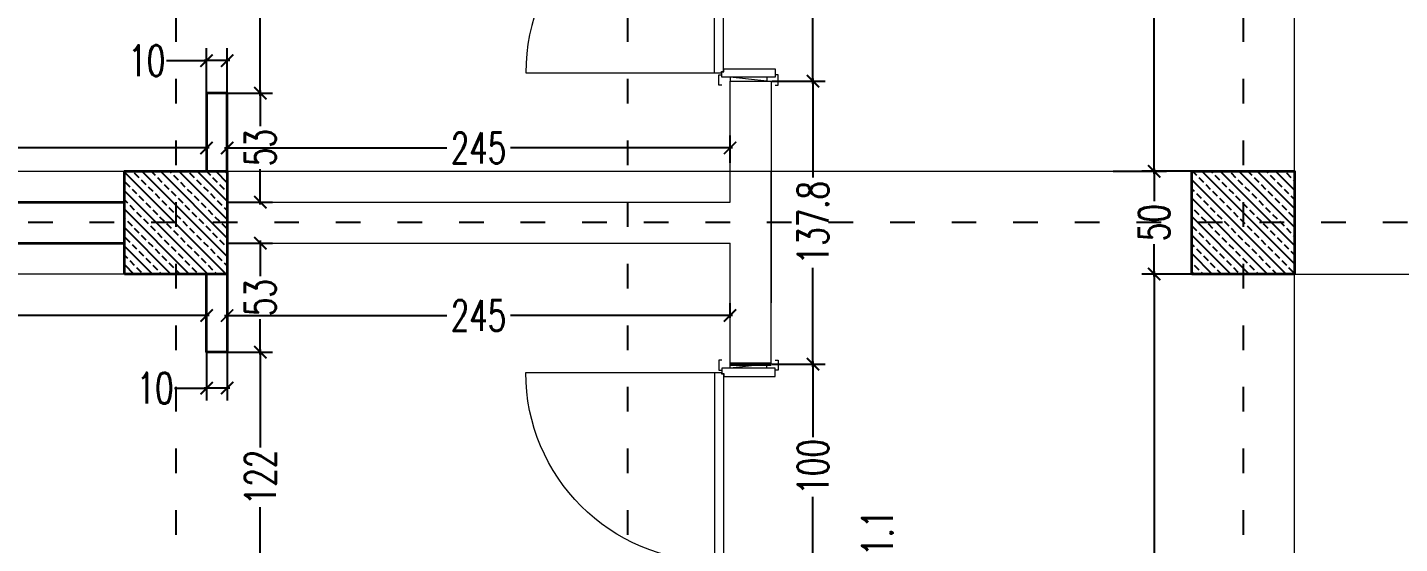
# Model space of a CAD drawing. Header units: centimetres. Extents: x -3207095 to 15275363, y -32656 to 4798027.
# Drawn here: x 690690 to 691358, y 4437798 to 4438049 of the extents above; entities that cross this region are included whole.
import ezdxf

# ---------------------------------------------------------------- set-up
doc = ezdxf.new("R2010")
doc.units = ezdxf.units.CM
doc.linetypes.add('ACAD_ISO03W100', pattern=[30, 12, -18])
doc.linetypes.add('DUZ', pattern=[500, 500])
doc.layers.get('0').update_dxf_attribs({"color": 1, "linetype": 'DUZ'})
doc.layers.add('DIM', color=1, linetype='DUZ')
doc.layers.add('KOLTAR_F', color=145, linetype='Continuous')
for name, color, linetype, lineweight in [('DUV', 220, 'Continuous', 50), ('DUVAR', 7, 'Continuous', 35), ('iç duvar', 7, 'Continuous', 50), ('KAPEN', 151, 'Continuous', 9), ('KOLON_F', 3, 'Continuous', 35)]:
    doc.layers.add(name, color=color, linetype=linetype, lineweight=lineweight)
doc.styles.add('DIM', font='ROMANSTW.SHX', dxfattribs={"width": 0.7})
doc.dimstyles.new('1_100', dxfattribs={"dimtxt": 15, "dimasz": 6, "dimexe": 6, "dimexo": 0, "dimgap": 2, "dimtad": 0, "dimdec": 1, "dimzin": 11, "dimdsep": 46, "dimtxsty": 'DIM', "dimblk": 'ARCHTICK', "dimcen": 3, "dimdle": 1.25, "dimclrt": 2, "dimadec": 0, "dimazin": 0, "dimtfac": 1.25, "dimtdec": 1, "dimtix": 1, "dimtofl": 0, "dimtmove": 1, "dimatfit": 3, "dimldrblk": 'ARCHTICK', "dimfxl": 20, "dimfxlon": 1, "dimtolj": 1, "dimtzin": 0, "dimarcsym": 0})
pattern_1 = [(135, (5195889.399, 3777345.264), (-4.4901280605, -4.4901280605), []), (135, (5195889.399, 3777349.754), (-4.4901280605, -4.4901280605), [3.175, -1.5875])]
pattern_2 = [(135, (5195889.399, 3777345.264), (-4.4901280605, -4.4901280605), []), (135, (5195889.399, 3777349.754), (-4.4901280605, -4.4901280605), [3.175, -1.5875])]

# ---------------------------------------------------------------- blocks, each defined once
blk = doc.blocks.new('K210')
for p, q in [((0.04, 0.985), (0.04, 0.032)), ((0.04, 0.032), (0.047, 0.032)), ((0.047, 0.032), (0.047, 0.022)), ((0.047, 0.022), (0.953, 0.022)), ((0.953, 0.032), (0.96, 0.032)), ((0.953, 0.022), (0.953, 0.032)), ((0.96, 0.032), (0.96, 0.065))]:
    blk.add_line(p, q)
for points in [[(-0.02, 0.03), (-0.02, 0.045), (0.03, 0.045), (0.03, 0.03)], [(0.04, 0.065), (0.96, 0.065)], [(1.02, 0.03), (1.02, 0.045), (0.97, 0.045), (0.97, 0.03)], [(0.02, -0.19), (0, -0.19), (0.02, -0.01), (0, -0.01)], [(0.98, -0.19), (1, -0.19), (0.98, -0.01), (1, -0.01)], [(-0.02, -0.23), (-0.02, -0.245), (0.03, -0.245), (0.03, -0.23)], [(1.02, -0.23), (1.02, -0.245), (0.97, -0.245), (0.97, -0.23)]]:
    blk.add_lwpolyline(points)
for points in [[(0.02, 0.03), (0.045, 0.03), (0.045, 0.02), (0.06, 0.02), (0.06, -0.23), (0.02, -0.23)], [(0.98, 0.03), (0.955, 0.03), (0.955, 0.02), (0.94, 0.02), (0.94, -0.23), (0.98, -0.23)]]:
    blk.add_lwpolyline(points, close=True)
blk.add_arc((0.04, 0.065), 0.92, 0, 90)
blk = doc.blocks.new('_ArchTick')
at = {"color": 0, "linetype": 'ByBlock', "const_width": 0.15}
blk.add_lwpolyline([(-0.5, -0.5), (0.5, 0.5)], dxfattribs=at)
blk = doc.blocks.new('*D4764')
at = {"layer": 'Defpoints', "color": 0, "linetype": 'Continuous', "lineweight": 5, "transparency": 16777216}
for p in [(691256.93, 4439776.56), (691076.93, 4439758.74), (691256.93, -32656.41)]:
    blk.add_point(p, dxfattribs=at)
at = {"layer": 'DIM', "color": 0, "linetype": 'Continuous', "lineweight": -2, "transparency": 16777216}
for p, q in [((691076.93, 4439758.74), (691076.93, 4439782.56)), ((691256.93, 4439756.56), (691256.93, 4439782.56)), ((691075.68, 4439776.56), (691152.43, 4439776.56)), ((691258.18, 4439776.56), (691181.43, 4439776.56))]:
    blk.add_line(p, q, dxfattribs=at)
at = {"layer": 'DIM', "color": 0, "linetype": 'Continuous', "lineweight": -2, "transparency": 16777216, "xscale": 6, "yscale": 6, "zscale": 6, "rotation": 180}
blk.add_blockref('_ArchTick', (691076.93, 4439776.56), dxfattribs=at)
at = {"layer": 'DIM', "color": 0, "linetype": 'Continuous', "lineweight": -2, "transparency": 16777216, "xscale": 6, "yscale": 6, "zscale": 6}
blk.add_blockref('_ArchTick', (691256.93, 4439776.56), dxfattribs=at)
at = {"layer": 'DIM', "color": 2, "linetype": 'Continuous', "lineweight": 5, "transparency": 16777216, "insert": (691166.93, 4439776.56), "char_height": 15, "attachment_point": 5, "style": 'DIM'}
blk.add_mtext('\\A1;180', dxfattribs=at)
blk = doc.blocks.new('*D5767')
at = {"layer": 'Defpoints', "color": 0, "linetype": 'Continuous', "lineweight": 5, "transparency": 16777216}
for p in [(691051.93, 4437884.85), (691072.34, 4437884.85), (691051.93, 4437784.85)]:
    blk.add_point(p, dxfattribs=at)
at = {"layer": 'DIM', "color": 0, "linetype": 'Continuous', "lineweight": -2, "transparency": 16777216}
for p, q in [((691052.34, 4437884.85), (691078.34, 4437884.85)), ((691072.34, 4437886.1), (691072.34, 4437849.35)), ((691072.34, 4437783.6), (691072.34, 4437820.35)), ((691052.34, 4437784.85), (691078.34, 4437784.85))]:
    blk.add_line(p, q, dxfattribs=at)
at = {"layer": 'DIM', "color": 0, "linetype": 'Continuous', "lineweight": -2, "transparency": 16777216, "xscale": 6, "yscale": 6, "zscale": 6}
for p, rotation in [((691072.34, 4437884.85), 90), ((691072.34, 4437784.85), 270)]:
    blk.add_blockref('_ArchTick', p, dxfattribs=dict(at, rotation=rotation))
at = {"layer": 'DIM', "color": 2, "linetype": 'Continuous', "lineweight": 5, "transparency": 16777216, "insert": (691072.34, 4437834.85), "char_height": 15, "attachment_point": 5, "rotation": 90, "style": 'DIM'}
blk.add_mtext('\\A1;100', dxfattribs=at)
blk = doc.blocks.new('*D4749')
at = {"layer": 'Defpoints', "color": 0, "linetype": 'Continuous', "lineweight": 5, "transparency": 16777216}
for p in [(691078.34, 4437784.85), (691103.7, 4437784.85), (691081.93, 4437773.74)]:
    blk.add_point(p, dxfattribs=at)
at = {"layer": 'DIM', "color": 0, "linetype": 'Continuous', "lineweight": -2, "transparency": 16777216}
for p, q in [((691083.7, 4437784.85), (691109.7, 4437784.85)), ((691103.7, 4437772.49), (691103.7, 4437786.1)), ((691083.7, 4437773.74), (691109.7, 4437773.74))]:
    blk.add_line(p, q, dxfattribs=at)
at = {"layer": 'DIM', "color": 0, "linetype": 'Continuous', "lineweight": -2, "transparency": 16777216, "xscale": 6, "yscale": 6, "zscale": 6}
for p, rotation in [((691103.7, 4437784.85), 90), ((691103.7, 4437773.74), 270)]:
    blk.add_blockref('_ArchTick', p, dxfattribs=dict(at, rotation=rotation))
at = {"layer": 'DIM', "color": 2, "linetype": 'Continuous', "lineweight": 5, "transparency": 16777216, "insert": (691103.7, 4437798.25), "char_height": 15, "attachment_point": 5, "rotation": 90, "style": 'DIM'}
blk.add_mtext('\\A1;11.1', dxfattribs=at)
blk = doc.blocks.new('*D5769')
at = {"layer": 'Defpoints', "color": 0, "linetype": 'Continuous', "lineweight": 5, "transparency": 16777216}
for p in [(691051.92, 4438022.63), (691072.34, 4438022.63), (691051.93, 4437884.85)]:
    blk.add_point(p, dxfattribs=at)
at = {"layer": 'DIM', "color": 0, "linetype": 'Continuous', "lineweight": -2, "transparency": 16777216}
for p, q in [((691052.34, 4438022.63), (691078.34, 4438022.63)), ((691072.34, 4438023.88), (691072.34, 4437975.74)), ((691072.34, 4437883.6), (691072.34, 4437931.74)), ((691052.34, 4437884.85), (691078.34, 4437884.85))]:
    blk.add_line(p, q, dxfattribs=at)
at = {"layer": 'DIM', "color": 0, "linetype": 'Continuous', "lineweight": -2, "transparency": 16777216, "xscale": 6, "yscale": 6, "zscale": 6}
for p, rotation in [((691072.34, 4438022.63), 90), ((691072.34, 4437884.85), 270)]:
    blk.add_blockref('_ArchTick', p, dxfattribs=dict(at, rotation=rotation))
at = {"layer": 'DIM', "color": 2, "linetype": 'Continuous', "lineweight": 5, "transparency": 16777216, "insert": (691072.34, 4437953.74), "char_height": 15, "attachment_point": 5, "rotation": 90, "style": 'DIM'}
blk.add_mtext('\\A1;137.8', dxfattribs=at)
blk = doc.blocks.new('*D5770')
at = {"layer": 'Defpoints', "color": 0, "linetype": 'Continuous', "lineweight": 5, "transparency": 16777216}
for p in [(691051.93, 4438122.63), (691072.34, 4438122.63), (691051.92, 4438022.63)]:
    blk.add_point(p, dxfattribs=at)
at = {"layer": 'DIM', "color": 0, "linetype": 'Continuous', "lineweight": -2, "transparency": 16777216}
for p, q in [((691052.34, 4438122.63), (691078.34, 4438122.63)), ((691072.34, 4438123.88), (691072.34, 4438087.13)), ((691072.34, 4438021.38), (691072.34, 4438058.13)), ((691052.34, 4438022.63), (691078.34, 4438022.63))]:
    blk.add_line(p, q, dxfattribs=at)
at = {"layer": 'DIM', "color": 0, "linetype": 'Continuous', "lineweight": -2, "transparency": 16777216, "xscale": 6, "yscale": 6, "zscale": 6}
for p, rotation in [((691072.34, 4438122.63), 90), ((691072.34, 4438022.63), 270)]:
    blk.add_blockref('_ArchTick', p, dxfattribs=dict(at, rotation=rotation))
at = {"layer": 'DIM', "color": 2, "linetype": 'Continuous', "lineweight": 5, "transparency": 16777216, "insert": (691072.34, 4438072.63), "char_height": 15, "attachment_point": 5, "rotation": 90, "style": 'DIM'}
blk.add_mtext('\\A1;100', dxfattribs=at)
blk = doc.blocks.new('*D4863')
at = {"layer": 'Defpoints', "color": 0, "linetype": 'Continuous', "lineweight": 5, "transparency": 16777216}
for p in [(690776.93, 4437909.74), (690236.93, 4437908.52), (690236.93, 4437907.43)]:
    blk.add_point(p, dxfattribs=at)
at = {"layer": 'DIM', "color": 0, "linetype": 'Continuous', "lineweight": -2, "transparency": 16777216}
for p, q in [((690236.93, 4437907.43), (690236.93, 4437914.52)), ((690776.93, 4437909.74), (690776.93, 4437902.52)), ((690235.68, 4437908.52), (690491.43, 4437908.52)), ((690778.18, 4437908.52), (690522.43, 4437908.52))]:
    blk.add_line(p, q, dxfattribs=at)
at = {"layer": 'DIM', "color": 0, "linetype": 'Continuous', "lineweight": -2, "transparency": 16777216, "xscale": 6, "yscale": 6, "zscale": 6, "rotation": 180}
blk.add_blockref('_ArchTick', (690236.93, 4437908.52), dxfattribs=at)
at = {"layer": 'DIM', "color": 0, "linetype": 'Continuous', "lineweight": -2, "transparency": 16777216, "xscale": 6, "yscale": 6, "zscale": 6}
blk.add_blockref('_ArchTick', (690776.93, 4437908.52), dxfattribs=at)
at = {"layer": 'DIM', "color": 2, "linetype": 'Continuous', "lineweight": 5, "transparency": 16777216, "insert": (690506.93, 4437908.52), "char_height": 15, "attachment_point": 5, "style": 'DIM'}
blk.add_mtext('\\A1;540', dxfattribs=at)
blk = doc.blocks.new('*D4864')
at = {"layer": 'Defpoints', "color": 0, "linetype": 'Continuous', "lineweight": 5, "transparency": 16777216}
for p in [(690786.93, 4437907.43), (691031.93, 4437908.52), (691031.93, 4437907.43)]:
    blk.add_point(p, dxfattribs=at)
at = {"layer": 'DIM', "color": 0, "linetype": 'Continuous', "lineweight": -2, "transparency": 16777216}
for p, q in [((690786.93, 4437907.43), (690786.93, 4437914.52)), ((691031.93, 4437907.43), (691031.93, 4437914.52)), ((690785.68, 4437908.52), (690893.93, 4437908.52)), ((691033.18, 4437908.52), (690924.93, 4437908.52))]:
    blk.add_line(p, q, dxfattribs=at)
at = {"layer": 'DIM', "color": 0, "linetype": 'Continuous', "lineweight": -2, "transparency": 16777216, "xscale": 6, "yscale": 6, "zscale": 6, "rotation": 180}
blk.add_blockref('_ArchTick', (690786.93, 4437908.52), dxfattribs=at)
at = {"layer": 'DIM', "color": 0, "linetype": 'Continuous', "lineweight": -2, "transparency": 16777216, "xscale": 6, "yscale": 6, "zscale": 6}
blk.add_blockref('_ArchTick', (691031.93, 4437908.52), dxfattribs=at)
at = {"layer": 'DIM', "color": 2, "linetype": 'Continuous', "lineweight": 5, "transparency": 16777216, "insert": (690909.43, 4437908.52), "char_height": 15, "attachment_point": 5, "style": 'DIM'}
blk.add_mtext('\\A1;245', dxfattribs=at)
blk = doc.blocks.new('*D4865')
at = {"layer": 'Defpoints', "color": 0, "linetype": 'Continuous', "lineweight": 5, "transparency": 16777216}
for p in [(690786.93, 4437943.74), (690786.93, 4437890.74), (690803.08, 4437890.74)]:
    blk.add_point(p, dxfattribs=at)
at = {"layer": 'DIM', "color": 0, "linetype": 'Continuous', "lineweight": -2, "transparency": 16777216}
for p, q in [((690786.93, 4437943.74), (690809.08, 4437943.74)), ((690803.08, 4437944.99), (690803.08, 4437927.74)), ((690803.08, 4437889.49), (690803.08, 4437906.74)), ((690786.93, 4437890.74), (690809.08, 4437890.74))]:
    blk.add_line(p, q, dxfattribs=at)
at = {"layer": 'DIM', "color": 0, "linetype": 'Continuous', "lineweight": -2, "transparency": 16777216, "xscale": 6, "yscale": 6, "zscale": 6}
for p, rotation in [((690803.08, 4437943.74), 90), ((690803.08, 4437890.74), 270)]:
    blk.add_blockref('_ArchTick', p, dxfattribs=dict(at, rotation=rotation))
at = {"layer": 'DIM', "color": 2, "linetype": 'Continuous', "lineweight": 5, "transparency": 16777216, "insert": (690803.08, 4437917.24), "char_height": 15, "attachment_point": 5, "rotation": 90, "style": 'DIM'}
blk.add_mtext('\\A1;53', dxfattribs=at)
blk = doc.blocks.new('*D4866')
at = {"layer": 'Defpoints', "color": 0, "linetype": 'Continuous', "lineweight": 5, "transparency": 16777216}
for p in [(690786.93, 4437890.74), (690786.93, 4437768.74), (690803.08, 4437768.74)]:
    blk.add_point(p, dxfattribs=at)
at = {"layer": 'DIM', "color": 0, "linetype": 'Continuous', "lineweight": -2, "transparency": 16777216}
for p, q in [((690786.93, 4437890.74), (690809.08, 4437890.74)), ((690803.08, 4437891.99), (690803.08, 4437844.24)), ((690803.08, 4437767.49), (690803.08, 4437815.24)), ((690786.93, 4437768.74), (690809.08, 4437768.74))]:
    blk.add_line(p, q, dxfattribs=at)
at = {"layer": 'DIM', "color": 0, "linetype": 'Continuous', "lineweight": -2, "transparency": 16777216, "xscale": 6, "yscale": 6, "zscale": 6}
for p, rotation in [((690803.08, 4437890.74), 90), ((690803.08, 4437768.74), 270)]:
    blk.add_blockref('_ArchTick', p, dxfattribs=dict(at, rotation=rotation))
at = {"layer": 'DIM', "color": 2, "linetype": 'Continuous', "lineweight": 5, "transparency": 16777216, "insert": (690803.08, 4437829.74), "char_height": 15, "attachment_point": 5, "rotation": 90, "style": 'DIM'}
blk.add_mtext('\\A1;122', dxfattribs=at)
blk = doc.blocks.new('*D4871')
at = {"layer": 'Defpoints', "color": 0, "linetype": 'Continuous', "lineweight": 5, "transparency": 16777216}
for p in [(690776.93, 4437890.74), (690786.93, 4437890.74), (690776.93, 4437873.2)]:
    blk.add_point(p, dxfattribs=at)
at = {"layer": 'DIM', "color": 0, "linetype": 'Continuous', "lineweight": -2, "transparency": 16777216}
for p, q in [((690776.93, 4437890.74), (690776.93, 4437867.2)), ((690786.93, 4437890.74), (690786.93, 4437867.2)), ((690761.34, 4437873.2), (690776.93, 4437873.2)), ((690788.18, 4437873.2), (690775.68, 4437873.2))]:
    blk.add_line(p, q, dxfattribs=at)
at = {"layer": 'DIM', "color": 0, "linetype": 'Continuous', "lineweight": -2, "transparency": 16777216, "xscale": 6, "yscale": 6, "zscale": 6, "rotation": 180}
blk.add_blockref('_ArchTick', (690776.93, 4437873.2), dxfattribs=at)
at = {"layer": 'DIM', "color": 0, "linetype": 'Continuous', "lineweight": -2, "transparency": 16777216, "xscale": 6, "yscale": 6, "zscale": 6}
blk.add_blockref('_ArchTick', (690786.93, 4437873.2), dxfattribs=at)
at = {"layer": 'DIM', "color": 2, "linetype": 'Continuous', "lineweight": 5, "transparency": 16777216, "insert": (690751.84, 4437873.2), "char_height": 15, "attachment_point": 5, "style": 'DIM'}
blk.add_mtext('\\A1;10', dxfattribs=at)
blk = doc.blocks.new('*D4593')
at = {"layer": 'Defpoints', "color": 0, "linetype": 'Continuous', "lineweight": 5, "transparency": 16777216}
for p in [(690786.93, 4438016.74), (690803.08, 4438016.74), (690786.93, 4437963.74)]:
    blk.add_point(p, dxfattribs=at)
at = {"layer": 'DIM', "color": 0, "linetype": 'Continuous', "lineweight": -2, "transparency": 16777216}
for p, q in [((690786.93, 4438016.74), (690809.08, 4438016.74)), ((690803.08, 4438017.99), (690803.08, 4438000.74)), ((690803.08, 4437962.49), (690803.08, 4437979.74)), ((690786.93, 4437963.74), (690809.08, 4437963.74))]:
    blk.add_line(p, q, dxfattribs=at)
at = {"layer": 'DIM', "color": 0, "linetype": 'Continuous', "lineweight": -2, "transparency": 16777216, "xscale": 6, "yscale": 6, "zscale": 6}
for p, rotation in [((690803.08, 4438016.74), 90), ((690803.08, 4437963.74), 270)]:
    blk.add_blockref('_ArchTick', p, dxfattribs=dict(at, rotation=rotation))
at = {"layer": 'DIM', "color": 2, "linetype": 'Continuous', "lineweight": 5, "transparency": 16777216, "insert": (690803.08, 4437990.24), "char_height": 15, "attachment_point": 5, "rotation": 90, "style": 'DIM'}
blk.add_mtext('\\A1;53', dxfattribs=at)
blk = doc.blocks.new('*D4594')
at = {"layer": 'Defpoints', "color": 0, "linetype": 'Continuous', "lineweight": 5, "transparency": 16777216}
for p in [(690786.93, 4438138.74), (690803.08, 4438138.74), (690786.93, 4438016.74)]:
    blk.add_point(p, dxfattribs=at)
at = {"layer": 'DIM', "color": 0, "linetype": 'Continuous', "lineweight": -2, "transparency": 16777216}
for p, q in [((690786.93, 4438138.74), (690809.08, 4438138.74)), ((690803.08, 4438139.99), (690803.08, 4438092.24)), ((690803.08, 4438015.49), (690803.08, 4438063.24)), ((690786.93, 4438016.74), (690809.08, 4438016.74))]:
    blk.add_line(p, q, dxfattribs=at)
at = {"layer": 'DIM', "color": 0, "linetype": 'Continuous', "lineweight": -2, "transparency": 16777216, "xscale": 6, "yscale": 6, "zscale": 6}
for p, rotation in [((690803.08, 4438138.74), 90), ((690803.08, 4438016.74), 270)]:
    blk.add_blockref('_ArchTick', p, dxfattribs=dict(at, rotation=rotation))
at = {"layer": 'DIM', "color": 2, "linetype": 'Continuous', "lineweight": 5, "transparency": 16777216, "insert": (690803.08, 4438077.74), "char_height": 15, "attachment_point": 5, "rotation": 90, "style": 'DIM'}
blk.add_mtext('\\A1;122', dxfattribs=at)
blk = doc.blocks.new('*D4605')
at = {"layer": 'Defpoints', "color": 0, "linetype": 'Continuous', "lineweight": 5, "transparency": 16777216}
for p in [(690786.93, 4437990.08), (690786.93, 4437982.79), (691031.93, 4437982.79)]:
    blk.add_point(p, dxfattribs=at)
at = {"layer": 'DIM', "color": 0, "linetype": 'Continuous', "lineweight": -2, "transparency": 16777216}
for p, q in [((690786.93, 4437982.79), (690786.93, 4437996.08)), ((691031.93, 4437982.79), (691031.93, 4437996.08)), ((690785.68, 4437990.08), (690893.93, 4437990.08)), ((691033.18, 4437990.08), (690924.93, 4437990.08))]:
    blk.add_line(p, q, dxfattribs=at)
at = {"layer": 'DIM', "color": 0, "linetype": 'Continuous', "lineweight": -2, "transparency": 16777216, "xscale": 6, "yscale": 6, "zscale": 6, "rotation": 180}
blk.add_blockref('_ArchTick', (690786.93, 4437990.08), dxfattribs=at)
at = {"layer": 'DIM', "color": 0, "linetype": 'Continuous', "lineweight": -2, "transparency": 16777216, "xscale": 6, "yscale": 6, "zscale": 6}
blk.add_blockref('_ArchTick', (691031.93, 4437990.08), dxfattribs=at)
at = {"layer": 'DIM', "color": 2, "linetype": 'Continuous', "lineweight": 5, "transparency": 16777216, "insert": (690909.43, 4437990.08), "char_height": 15, "attachment_point": 5, "style": 'DIM'}
blk.add_mtext('\\A1;245', dxfattribs=at)
blk = doc.blocks.new('*D4606')
at = {"layer": 'Defpoints', "color": 0, "linetype": 'Continuous', "lineweight": 5, "transparency": 16777216}
for p in [(690236.93, 4437990.08), (690236.93, 4437990.08), (690776.93, 4437990.08)]:
    blk.add_point(p, dxfattribs=at)
at = {"layer": 'DIM', "color": 0, "linetype": 'Continuous', "lineweight": -2, "transparency": 16777216}
for p, q in [((690236.93, 4437990.08), (690236.93, 4437996.08)), ((690776.93, 4437990.08), (690776.93, 4437996.08)), ((690235.68, 4437990.08), (690491.43, 4437990.08)), ((690778.18, 4437990.08), (690522.43, 4437990.08))]:
    blk.add_line(p, q, dxfattribs=at)
at = {"layer": 'DIM', "color": 0, "linetype": 'Continuous', "lineweight": -2, "transparency": 16777216, "xscale": 6, "yscale": 6, "zscale": 6, "rotation": 180}
blk.add_blockref('_ArchTick', (690236.93, 4437990.08), dxfattribs=at)
at = {"layer": 'DIM', "color": 0, "linetype": 'Continuous', "lineweight": -2, "transparency": 16777216, "xscale": 6, "yscale": 6, "zscale": 6}
blk.add_blockref('_ArchTick', (690776.93, 4437990.08), dxfattribs=at)
at = {"layer": 'DIM', "color": 2, "linetype": 'Continuous', "lineweight": 5, "transparency": 16777216, "insert": (690506.93, 4437990.08), "char_height": 15, "attachment_point": 5, "style": 'DIM'}
blk.add_mtext('\\A1;540', dxfattribs=at)
blk = doc.blocks.new('*D4607')
at = {"layer": 'Defpoints', "color": 0, "linetype": 'Continuous', "lineweight": 5, "transparency": 16777216}
for p in [(690776.93, 4438032.6), (690776.93, 4438016.74), (690786.93, 4438016.74)]:
    blk.add_point(p, dxfattribs=at)
at = {"layer": 'DIM', "color": 0, "linetype": 'Continuous', "lineweight": -2, "transparency": 16777216}
for p, q in [((690776.93, 4438016.74), (690776.93, 4438038.6)), ((690786.93, 4438016.74), (690786.93, 4438038.6)), ((690757.31, 4438032.6), (690776.93, 4438032.6)), ((690788.18, 4438032.6), (690775.68, 4438032.6))]:
    blk.add_line(p, q, dxfattribs=at)
at = {"layer": 'DIM', "color": 0, "linetype": 'Continuous', "lineweight": -2, "transparency": 16777216, "xscale": 6, "yscale": 6, "zscale": 6, "rotation": 180}
blk.add_blockref('_ArchTick', (690776.93, 4438032.6), dxfattribs=at)
at = {"layer": 'DIM', "color": 0, "linetype": 'Continuous', "lineweight": -2, "transparency": 16777216, "xscale": 6, "yscale": 6, "zscale": 6}
blk.add_blockref('_ArchTick', (690786.93, 4438032.6), dxfattribs=at)
at = {"layer": 'DIM', "color": 2, "linetype": 'Continuous', "lineweight": 5, "transparency": 16777216, "insert": (690747.81, 4438032.6), "char_height": 15, "attachment_point": 5, "style": 'DIM'}
blk.add_mtext('\\A1;10', dxfattribs=at)
blk = doc.blocks.new('*D5819')
at = {"layer": 'Defpoints', "color": 0, "linetype": 'Continuous', "lineweight": 5, "transparency": 16777216}
for p in [(691256.93, 4438668.74), (0, 4437978.74), (691238.54, 4437978.74)]:
    blk.add_point(p, dxfattribs=at)
at = {"layer": 'DIM', "color": 0, "linetype": 'Continuous', "lineweight": -2, "transparency": 16777216}
for p, q in [((691256.93, 4438668.74), (691232.54, 4438668.74)), ((691238.54, 4438669.99), (691238.54, 4438339.24)), ((691238.54, 4437977.49), (691238.54, 4438308.24)), ((691218.54, 4437978.74), (691244.54, 4437978.74))]:
    blk.add_line(p, q, dxfattribs=at)
at = {"layer": 'DIM', "color": 0, "linetype": 'Continuous', "lineweight": -2, "transparency": 16777216, "xscale": 6, "yscale": 6, "zscale": 6}
for p, rotation in [((691238.54, 4438668.74), 90), ((691238.54, 4437978.74), 270)]:
    blk.add_blockref('_ArchTick', p, dxfattribs=dict(at, rotation=rotation))
at = {"layer": 'DIM', "color": 2, "linetype": 'Continuous', "lineweight": 5, "transparency": 16777216, "insert": (691238.54, 4438323.74), "char_height": 15, "attachment_point": 5, "rotation": 90, "style": 'DIM'}
blk.add_mtext('\\A1;690', dxfattribs=at)
blk = doc.blocks.new('*D5820')
at = {"layer": 'Defpoints', "color": 0, "linetype": 'Continuous', "lineweight": 5, "transparency": 16777216}
for p in [(691256.93, 4437978.74), (691238.54, 4437928.74), (691256.93, 4437928.74)]:
    blk.add_point(p, dxfattribs=at)
at = {"layer": 'DIM', "color": 0, "linetype": 'Continuous', "lineweight": -2, "transparency": 16777216}
for p, q in [((691256.93, 4437978.74), (691232.54, 4437978.74)), ((691238.54, 4437979.99), (691238.54, 4437964.24)), ((691238.54, 4437927.49), (691238.54, 4437943.24)), ((691256.93, 4437928.74), (691232.54, 4437928.74))]:
    blk.add_line(p, q, dxfattribs=at)
at = {"layer": 'DIM', "color": 0, "linetype": 'Continuous', "lineweight": -2, "transparency": 16777216, "xscale": 6, "yscale": 6, "zscale": 6}
for p, rotation in [((691238.54, 4437978.74), 90), ((691238.54, 4437928.74), 270)]:
    blk.add_blockref('_ArchTick', p, dxfattribs=dict(at, rotation=rotation))
at = {"layer": 'DIM', "color": 2, "linetype": 'Continuous', "lineweight": 5, "transparency": 16777216, "insert": (691238.54, 4437953.74), "char_height": 15, "attachment_point": 5, "rotation": 90, "style": 'DIM'}
blk.add_mtext('\\A1;50', dxfattribs=at)
blk = doc.blocks.new('*D5821')
at = {"layer": 'Defpoints', "color": 0, "linetype": 'Continuous', "lineweight": 5, "transparency": 16777216}
for p in [(691256.93, 4437928.74), (691238.54, 4437238.74), (691256.93, 4437238.74)]:
    blk.add_point(p, dxfattribs=at)
at = {"layer": 'DIM', "color": 0, "linetype": 'Continuous', "lineweight": -2, "transparency": 16777216}
for p, q in [((691238.54, 4437929.99), (691238.54, 4437599.24)), ((691256.93, 4437928.74), (691232.54, 4437928.74)), ((691238.54, 4437237.49), (691238.54, 4437568.24)), ((691256.93, 4437238.74), (691232.54, 4437238.74))]:
    blk.add_line(p, q, dxfattribs=at)
at = {"layer": 'DIM', "color": 0, "linetype": 'Continuous', "lineweight": -2, "transparency": 16777216, "xscale": 6, "yscale": 6, "zscale": 6}
for p, rotation in [((691238.54, 4437928.74), 90), ((691238.54, 4437238.74), 270)]:
    blk.add_blockref('_ArchTick', p, dxfattribs=dict(at, rotation=rotation))
at = {"layer": 'DIM', "color": 2, "linetype": 'Continuous', "lineweight": 5, "transparency": 16777216, "insert": (691238.54, 4437583.74), "char_height": 15, "attachment_point": 5, "rotation": 90, "style": 'DIM'}
blk.add_mtext('\\A1;690', dxfattribs=at)

msp = doc.modelspace()

# ---------------------------------------------------------------- hatches: boundary and pattern name
at = {"layer": 'KOLTAR_F'}
h = msp.add_hatch(dxfattribs=at)
h.set_pattern_fill('ANSI33', color=256, angle=90, style=0)
h.set_pattern_definition(pattern_1)
h.paths.add_polyline_path([(690736.93, 4437928.74), (690736.93, 4437978.74), (690786.93, 4437978.74), (690786.93, 4437928.74)])
h = msp.add_hatch(dxfattribs=at)
h.set_pattern_fill('ANSI33', color=256, angle=90, style=0)
h.set_pattern_definition(pattern_2)
h.paths.add_polyline_path([(690736.93, 4437928.74), (690736.93, 4437978.74), (690786.93, 4437978.74), (690786.93, 4437928.74)])
h = msp.add_hatch(dxfattribs=at)
h.set_pattern_fill('ANSI33', color=256, angle=90, style=0)
h.set_pattern_definition(pattern_1)
h.paths.add_polyline_path([(690736.93, 4437928.74), (690736.93, 4437978.74), (690786.93, 4437978.74), (690786.93, 4437928.74)])
h = msp.add_hatch(dxfattribs=at)
h.set_pattern_fill('ANSI33', color=256, angle=90, style=0)
h.set_pattern_definition(pattern_2)
h.paths.add_polyline_path([(690736.93, 4437928.74), (690736.93, 4437978.74), (690786.93, 4437978.74), (690786.93, 4437928.74)])
h = msp.add_hatch(dxfattribs=at)
h.set_pattern_fill('ANSI33', color=256, angle=90, style=0)
h.set_pattern_definition([(135, (5195669.399, 3777345.264), (-4.4901280605, -4.4901280605), []), (135, (5195669.399, 3777349.754), (-4.4901280605, -4.4901280605), [3.175, -1.5875])])
h.paths.add_polyline_path([(691256.93, 4437928.74), (691256.93, 4437978.74), (691306.93, 4437978.74), (691306.93, 4437928.74)])

# ---------------------------------------------------------------- linework, layer by layer
at = {"color": 232, "linetype": 'ACAD_ISO03W100'}
for p, q in [((690761.93, 4439853.74), (690761.93, 4436723.74)), ((690981.93, 4439853.74), (690981.93, 4436723.74)), ((691281.93, 4439853.74), (691281.93, 4436723.74)), ((694061.93, 4437953.74), (690121.93, 4437953.74))]:
    msp.add_line(p, q, dxfattribs=at)
at = {"layer": 'DUV'}
msp.add_line((691031.93, 4437884.85), (691051.93, 4437884.85), dxfattribs=at)
at = {"layer": 'DUVAR'}
for p, q in [((690266.93, 4437963.74), (690736.93, 4437963.74)), ((690266.93, 4437943.74), (690736.93, 4437943.74))]:
    msp.add_line(p, q, dxfattribs=at)
for points in [[(690786.93, 4437978.74), (690786.93, 4438016.74), (690776.93, 4438016.74), (690776.93, 4437978.74)], [(690786.93, 4437928.74), (690786.93, 4437890.74), (690776.93, 4437890.74), (690776.93, 4437928.74)]]:
    msp.add_lwpolyline(points, dxfattribs=at)
at = {"layer": 'iç duvar', "color": 252, "linetype": 'Continuous', "lineweight": 5, "true_color": 0x939598}
for p, q in [((691306.93, 4437978.74), (691306.93, 4438668.74)), ((690266.93, 4437978.74), (690736.93, 4437978.74)), ((690786.93, 4437978.74), (691256.93, 4437978.74)), ((690736.93, 4437928.74), (690266.93, 4437928.74))]:
    msp.add_line(p, q, dxfattribs=at)
at = {"layer": 'iç duvar', "color": 7, "lineweight": 18}
for p, q in [((691031.93, 4438022.63), (691051.93, 4438022.63)), ((691031.93, 4437963.74), (691031.93, 4438022.63)), ((691051.93, 4438022.63), (691051.93, 4437914.66)), ((691051.93, 4437884.85), (691051.93, 4437978.74)), ((690786.93, 4437963.74), (691031.93, 4437963.74)), ((690786.93, 4437943.74), (691031.93, 4437943.74)), ((691031.93, 4437884.85), (691031.93, 4437943.74))]:
    msp.add_line(p, q, dxfattribs=at)
at = {"layer": 'iç duvar', "color": 7, "linetype": 'Continuous', "lineweight": 5}
msp.add_lwpolyline([(691306.93, 4437928.74), (692876.93, 4437928.74), (692876.93, 4436868.74), (691306.93, 4436868.74)], close=True, dxfattribs=at)
at = {"layer": 'KOLON_F'}
for points in [[(690736.93, 4437928.74), (690736.93, 4437978.74), (690786.93, 4437978.74), (690786.93, 4437928.74)], [(690736.93, 4437928.74), (690736.93, 4437978.74), (690786.93, 4437978.74), (690786.93, 4437928.74)], [(690736.93, 4437928.74), (690736.93, 4437978.74), (690786.93, 4437978.74), (690786.93, 4437928.74)], [(690736.93, 4437928.74), (690736.93, 4437978.74), (690786.93, 4437978.74), (690786.93, 4437928.74)], [(691256.93, 4437928.74), (691256.93, 4437978.74), (691306.93, 4437978.74), (691306.93, 4437928.74)]]:
    msp.add_lwpolyline(points, close=True, dxfattribs=at)

# ---------------------------------------------------------------- block references
at = {"layer": 'KAPEN', "yscale": 99.999999999621, "zscale": 99.999999999621}
for p, xscale, rotation in [((691030.93, 4438022.63), 99.999999999621, 90.00000000000001), ((691030.93, 4437884.85), -99.999999999621, 90)]:
    msp.add_blockref('K210', p, dxfattribs=dict(at, xscale=xscale, rotation=rotation))

# ---------------------------------------------------------------- dimensions: what is measured, and where the dimension line sits
at = {"layer": 'DIM', "linetype": 'Continuous', "lineweight": 5}
for base, p1, p2, picture, middle in [((691256.93, 4439776.56), (691076.93, 4439758.74), (691256.93, -32656.41), '*D4764', (691166.93, 4439776.56)), ((690236.93, 4437990.08), (690776.93, 4437990.08), (690236.93, 4437990.08), '*D4606', (690506.93, 4437990.08)), ((690786.93, 4437990.08), (691031.93, 4437982.79), (690786.93, 4437982.79), '*D4605', (690909.43, 4437990.08)), ((690236.93, 4437908.52), (690776.93, 4437909.74), (690236.93, 4437907.43), '*D4863', (690506.93, 4437908.52)), ((691031.93, 4437908.52), (690786.93, 4437907.43), (691031.93, 4437907.43), '*D4864', (690909.43, 4437908.52))]:
    dim = msp.add_linear_dim(base=base, p1=p1, p2=p2, dimstyle='1_100', dxfattribs=at)
    dim.commit()
    dim.dimension.update_dxf_attribs({"geometry": picture, "text_midpoint": middle})
for base, p1, p2, picture, middle in [((691238.54, 4437978.74), (691256.93, 4438668.74), (0, 4437978.74), '*D5819', (691238.54, 4438323.74)), ((690803.08, 4438138.74), (690786.93, 4438016.74), (690786.93, 4438138.74), '*D4594', (690803.08, 4438077.74)), ((691072.34, 4438122.63), (691051.92, 4438022.63), (691051.93, 4438122.63), '*D5770', (691072.34, 4438072.63)), ((691072.34, 4438022.63), (691051.93, 4437884.85), (691051.92, 4438022.63), '*D5769', (691072.34, 4437953.74)), ((690803.08, 4438016.74), (690786.93, 4437963.74), (690786.93, 4438016.74), '*D4593', (690803.08, 4437990.24)), ((691238.54, 4437928.74), (691256.93, 4437978.74), (691256.93, 4437928.74), '*D5820', (691238.54, 4437953.74)), ((690803.08, 4437890.74), (690786.93, 4437943.74), (690786.93, 4437890.74), '*D4865', (690803.08, 4437917.24)), ((691238.54, 4437238.74), (691256.93, 4437928.74), (691256.93, 4437238.74), '*D5821', (691238.54, 4437583.74)), ((690803.08, 4437768.74), (690786.93, 4437890.74), (690786.93, 4437768.74), '*D4866', (690803.08, 4437829.74)), ((691072.34, 4437884.85), (691051.93, 4437784.85), (691051.93, 4437884.85), '*D5767', (691072.34, 4437834.85))]:
    dim = msp.add_linear_dim(base=base, p1=p1, p2=p2, angle=90, dimstyle='1_100', dxfattribs=at)
    dim.commit()
    dim.dimension.update_dxf_attribs({"geometry": picture, "text_midpoint": middle})
for base, p1, p2, picture, middle in [((690776.93, 4438032.6), (690786.93, 4438016.74), (690776.93, 4438016.74), '*D4607', (690747.81, 4438041.8)), ((690776.93, 4437873.2), (690786.93, 4437890.74), (690776.93, 4437890.74), '*D4871', (690751.84, 4437873.2))]:
    dim = msp.add_linear_dim(base=base, p1=p1, p2=p2, dimstyle='1_100', dxfattribs=at)
    dim.commit()
    dim.dimension.update_dxf_attribs({"geometry": picture, "text_midpoint": middle, "dimtype": 160})
dim = msp.add_linear_dim(base=(691103.7, 4437784.85), p1=(691081.93, 4437773.74), p2=(691078.34, 4437784.85), angle=90, dimstyle='1_100', dxfattribs=at)
dim.commit()
dim.dimension.update_dxf_attribs({"geometry": '*D4749', "text_midpoint": (691103.7, 4437798.25), "dimtype": 160})

doc.saveas('drawing.dxf')
